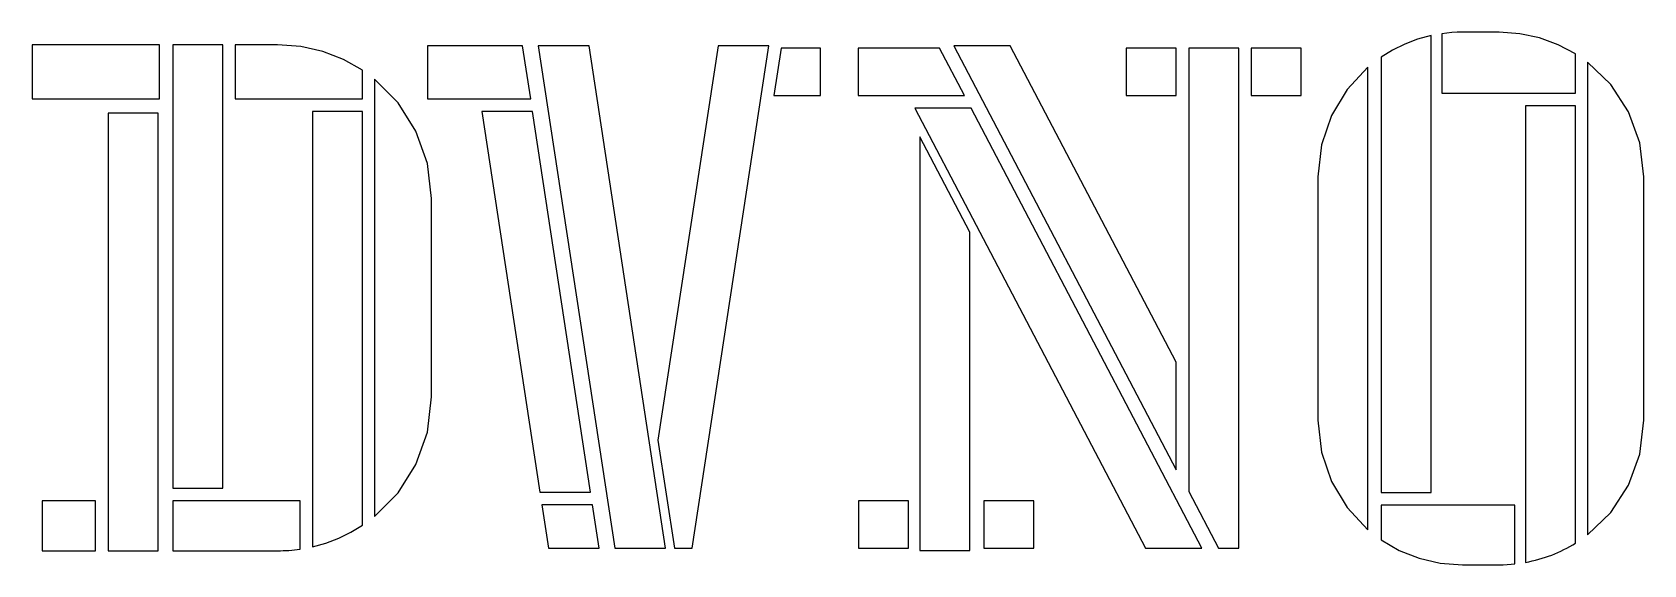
# Model space of a CAD drawing. Extents: x -69 to 66, y -21 to 24.
import ezdxf

# ---------------------------------------------------------------- set-up
doc = ezdxf.new("R2010")
doc.units = 0
for name, color, linetype in [('part-1', 7, 'CONTINUOUS'), ('part-10', 7, 'CONTINUOUS'), ('part-11', 7, 'CONTINUOUS'), ('part-12', 7, 'CONTINUOUS'), ('part-13', 7, 'CONTINUOUS'), ('part-14', 7, 'CONTINUOUS'), ('part-15', 7, 'CONTINUOUS'), ('part-16', 7, 'CONTINUOUS'), ('part-17', 7, 'CONTINUOUS'), ('part-18', 7, 'CONTINUOUS'), ('part-19', 7, 'CONTINUOUS'), ('part-2', 7, 'CONTINUOUS'), ('part-20', 7, 'CONTINUOUS'), ('part-21', 7, 'CONTINUOUS'), ('part-22', 7, 'CONTINUOUS'), ('part-23', 7, 'CONTINUOUS'), ('part-24', 7, 'CONTINUOUS'), ('part-25', 7, 'CONTINUOUS'), ('part-26', 7, 'CONTINUOUS'), ('part-27', 7, 'CONTINUOUS'), ('part-28', 7, 'CONTINUOUS'), ('part-29', 7, 'CONTINUOUS'), ('part-3', 7, 'CONTINUOUS'), ('part-4', 7, 'CONTINUOUS'), ('part-5', 7, 'CONTINUOUS'), ('part-6', 7, 'CONTINUOUS'), ('part-7', 7, 'CONTINUOUS'), ('part-8', 7, 'CONTINUOUS'), ('part-9', 7, 'CONTINUOUS')]:
    doc.layers.add(name, color=color, linetype=linetype)

msp = doc.modelspace()

# ---------------------------------------------------------------- linework, layer by layer
at = {"layer": 'part-1', "color": 7}
for p, q in [((-67.91885, -15.205234), (-67.91885, -19.391021)), ((-63.439537, -15.205234), (-67.91885, -15.205234)), ((-63.439537, -19.391021), (-63.439537, -15.205234)), ((-67.91885, -19.391021), (-63.439537, -19.391021))]:
    msp.add_line(p, q, dxfattribs=at)
at = {"layer": 'part-10', "color": 7}
for p, q in [((-31.038416, 17.457896), (-26.171529, -14.471412)), ((-26.778728, 17.457896), (-31.038416, 17.457896)), ((-21.91184, -14.471412), (-26.778728, 17.457896)), ((-26.171529, -14.471412), (-21.91184, -14.471412))]:
    msp.add_line(p, q, dxfattribs=at)
at = {"layer": 'part-11', "color": 7}
for p, q in [((-21.75061, -15.529745), (-26.010298, -15.529745)), ((-26.010298, -15.529745), (-25.45581, -19.168295)), ((-21.196122, -19.168295), (-21.75061, -15.529745)), ((-25.45581, -19.168295), (-21.196122, -19.168295))]:
    msp.add_line(p, q, dxfattribs=at)
at = {"layer": 'part-12', "color": 7}
for p, q in [((-26.305371, 22.955752), (-19.884574, -19.168295)), ((-22.045683, 22.955752), (-26.305371, 22.955752)), ((-26.305371, 22.955752), (-26.305371, 22.955752)), ((-15.624886, -19.168295), (-22.045683, 22.955752)), ((-19.884574, -19.168295), (-15.624886, -19.168295))]:
    msp.add_line(p, q, dxfattribs=at)
at = {"layer": 'part-13', "color": 7}
for p, q in [((-11.232906, 22.955752), (-16.271875, -10.101157)), ((-13.394014, -19.168295), (-6.973218, 22.955752)), ((-6.973218, 22.955752), (-11.232906, 22.955752)), ((-11.232906, 22.955752), (-11.232906, 22.955752)), ((-16.271875, -10.101157), (-14.88953, -19.168295)), ((-14.88953, -19.168295), (-13.394014, -19.168295))]:
    msp.add_line(p, q, dxfattribs=at)
at = {"layer": 'part-14', "color": 7}
for p, q in [((-5.943823, 22.767131), (-6.549471, 18.791158)), ((-2.629814, 22.767131), (-5.943823, 22.767131)), ((-2.629814, 18.791158), (-2.629814, 22.767131)), ((-6.549471, 18.791158), (-2.629814, 18.791158))]:
    msp.add_line(p, q, dxfattribs=at)
at = {"layer": 'part-15', "color": 7}
for p, q in [((0.515214, 22.767131), (0.515214, 18.791158)), ((7.352523, 22.767131), (0.515214, 22.767131)), ((0.515214, 22.767131), (0.515214, 22.767131)), ((9.438183, 18.791158), (7.352523, 22.767131)), ((0.515214, 18.791158), (9.438183, 18.791158))]:
    msp.add_line(p, q, dxfattribs=at)
at = {"layer": 'part-16', "color": 7}
for p, q in [((0.536113, -15.19231), (0.536113, -19.16828)), ((4.728622, -15.19231), (0.536113, -15.19231)), ((4.728622, -19.16828), (4.728622, -15.19231)), ((0.536113, -19.16828), (4.728622, -19.16828))]:
    msp.add_line(p, q, dxfattribs=at)
at = {"layer": 'part-17', "color": 7}
for p, q in [((5.686991, 15.329349), (5.686991, -19.368294)), ((9.8795, 7.337583), (5.686991, 15.329349)), ((9.8795, -19.368294), (9.8795, 7.337583)), ((5.686991, -19.368294), (9.8795, -19.368294))]:
    msp.add_line(p, q, dxfattribs=at)
at = {"layer": 'part-18', "color": 7}
for p, q in [((5.25911, 17.732824), (24.617102, -19.168295)), ((9.993705, 17.732824), (5.25911, 17.732824)), ((5.25911, 17.732824), (5.25911, 17.732824)), ((29.351179, -19.168295), (9.993705, 17.732824)), ((24.617102, -19.168295), (29.351179, -19.168295))]:
    msp.add_line(p, q, dxfattribs=at)
at = {"layer": 'part-19', "color": 7}
for p, q in [((11.06029, -15.19231), (11.06029, -19.16828)), ((15.252799, -15.19231), (11.06029, -15.19231)), ((15.252799, -19.16828), (15.252799, -15.19231)), ((11.06029, -19.16828), (15.252799, -19.16828))]:
    msp.add_line(p, q, dxfattribs=at)
at = {"layer": 'part-2', "color": 7}
for p, q in [((-62.382238, 17.312163), (-62.382238, -19.391021)), ((-58.190246, 17.312163), (-62.382238, 17.312163)), ((-58.190246, -19.391021), (-58.190246, 17.312163)), ((-62.382238, -19.391021), (-58.190246, -19.391021))]:
    msp.add_line(p, q, dxfattribs=at)
at = {"layer": 'part-20', "color": 7}
for p, q in [((8.533846, 22.955752), (27.179735, -12.588849)), ((13.267924, 22.955752), (8.533846, 22.955752)), ((27.179735, -3.563567), (13.267924, 22.955752)), ((27.179735, -12.588849), (27.179735, -3.563567))]:
    msp.add_line(p, q, dxfattribs=at)
at = {"layer": 'part-21', "color": 7}
for p, q in [((22.987227, 22.767131), (22.987227, 18.791158)), ((27.179735, 22.767131), (22.987227, 22.767131)), ((27.179735, 18.791158), (27.179735, 22.767131)), ((22.987227, 18.791158), (27.179735, 18.791158))]:
    msp.add_line(p, q, dxfattribs=at)
at = {"layer": 'part-22', "color": 7}
for p, q in [((28.238069, 22.767131), (28.238069, -5.391865)), ((32.430579, 22.767131), (28.238069, 22.767131)), ((32.430579, -13.38416), (32.430579, 22.767131)), ((28.238069, -5.391865), (28.238069, -14.417172)), ((32.430579, -19.168295), (32.430579, -13.38416)), ((28.238069, -14.417172), (30.730422, -19.168295)), ((30.730422, -19.168295), (32.430579, -19.168295))]:
    msp.add_line(p, q, dxfattribs=at)
at = {"layer": 'part-23', "color": 7}
for p, q in [((33.488913, 22.767131), (33.488913, 18.791158)), ((37.681421, 22.767131), (33.488913, 22.767131)), ((37.681421, 18.791158), (37.681421, 22.767131)), ((33.488913, 18.791158), (37.681421, 18.791158))]:
    msp.add_line(p, q, dxfattribs=at)
at = {"layer": 'part-24', "color": 7}
for p, q in [((43.262991, 21.166719), (41.524237, 19.314001)), ((43.262991, 11.468735), (43.262991, 21.166719)), ((41.524237, 19.314001), (40.203657, 17.1255)), ((40.203657, 17.1255), (39.364745, 14.663658)), ((39.364745, 14.663658), (39.070999, 11.991049)), ((39.070999, 11.991049), (39.070999, 6.881018)), ((43.262991, 1.770724), (43.262991, 11.468735)), ((39.070999, 6.881018), (39.070999, 1.770988)), ((39.070999, 1.770988), (39.070999, -3.339015)), ((43.262991, -7.927261), (43.262991, 1.770724)), ((39.070999, -3.339015), (39.070999, -8.449046)), ((43.262991, -17.625245), (43.262991, -7.927261)), ((39.070999, -8.449046), (39.364734, -11.121787)), ((39.364734, -11.121787), (40.203627, -13.583788)), ((40.203627, -13.583788), (41.524205, -15.772474)), ((41.524205, -15.772474), (43.262991, -17.625245))]:
    msp.add_line(p, q, dxfattribs=at)
at = {"layer": 'part-25', "color": 7}
for p, q in [((46.360161, 23.11265), (45.335377, 22.611371)), ((47.437037, 23.517648), (46.360161, 23.11265)), ((48.560344, 23.821337), (47.437037, 23.517648)), ((48.560344, 14.237679), (48.560344, 23.821337)), ((45.335377, 22.611371), (44.368352, 22.018863)), ((44.368352, 22.018863), (44.368352, 12.885816)), ((48.560344, 4.654021), (48.560344, 14.237679)), ((44.368352, 12.885816), (44.368352, 3.752797)), ((48.560344, -4.929611), (48.560344, 4.654021)), ((44.368352, 3.752797), (44.368352, -5.380249)), ((44.368352, -5.380249), (44.368352, -14.513269)), ((48.560344, -14.513269), (48.560344, -4.929611)), ((44.368352, -14.513269), (45.41635, -14.513269)), ((45.41635, -14.513269), (46.464346, -14.513269)), ((46.464346, -14.513269), (47.512345, -14.513269)), ((47.512345, -14.513269), (48.560344, -14.513269))]:
    msp.add_line(p, q, dxfattribs=at)
at = {"layer": 'part-26', "color": 7}
for p, q in [((44.368352, -15.571602), (44.368352, -16.29791)), ((47.174509, -15.571602), (44.368352, -15.571602)), ((49.980669, -15.571602), (47.174509, -15.571602)), ((52.786827, -15.571602), (49.980669, -15.571602)), ((55.592987, -15.571602), (52.786827, -15.571602)), ((55.592987, -16.80255), (55.592987, -15.571602)), ((44.368352, -16.29791), (44.368352, -17.024244)), ((44.368352, -17.024244), (44.368352, -17.750552)), ((55.592987, -18.033471), (55.592987, -16.80255)), ((44.368352, -17.750552), (44.368352, -18.47686)), ((44.368352, -18.47686), (45.896299, -19.359748)), ((55.592987, -19.264418), (55.592987, -18.033471)), ((45.896299, -19.359748), (47.555946, -20.0161)), ((47.555946, -20.0161), (49.326731, -20.425172)), ((55.592987, -20.495339), (55.592987, -19.264418)), ((49.326731, -20.425172), (51.18809, -20.566142)), ((51.18809, -20.566142), (51.962332, -20.566142)), ((51.962332, -20.566142), (52.736575, -20.566142)), ((52.736575, -20.566142), (53.510817, -20.566142)), ((53.510817, -20.566142), (54.285059, -20.566142)), ((54.285059, -20.566142), (54.615556, -20.561644)), ((54.615556, -20.561644), (54.943721, -20.547886)), ((54.943721, -20.547886), (55.269539, -20.525661)), ((55.269539, -20.525661), (55.592987, -20.495339))]:
    msp.add_line(p, q, dxfattribs=at)
at = {"layer": 'part-27', "color": 7}
for p, q in [((56.488025, 17.92351), (56.488025, -20.36408)), ((60.680533, 17.92351), (56.488025, 17.92351)), ((60.680533, -18.750756), (60.680533, 17.92351))]:
    msp.add_line(p, q, dxfattribs=at)
msp.add_open_spline([(56.488025, -20.36408), (58.004259, -20.08759), (59.4201, -19.532653), (60.680533, -18.750756)], degree=3, dxfattribs=at)
at = {"layer": 'part-28', "color": 7}
for p, q in [((49.882453, 24.036813), (49.455895, 23.983473)), ((49.455895, 23.983473), (49.455895, 22.733026)), ((50.313409, 24.075866), (49.882453, 24.036813)), ((50.748657, 24.099943), (50.313409, 24.075866)), ((51.18809, 24.108145), (50.748657, 24.099943)), ((51.962332, 24.108013), (51.18809, 24.108145)), ((52.736575, 24.108013), (51.962332, 24.108013)), ((53.510817, 24.108013), (52.736575, 24.108013)), ((54.285059, 24.108013), (53.510817, 24.108013)), ((56.015678, 23.98604), (54.285059, 24.108013)), ((57.669276, 23.631445), (56.015678, 23.98604)), ((59.229632, 23.061136), (57.669276, 23.631445)), ((60.680533, 22.292098), (59.229632, 23.061136)), ((49.455895, 22.733026), (49.455895, 21.482579)), ((60.680533, 21.464508), (60.680533, 22.292098)), ((49.455895, 21.482579), (49.455895, 20.232158)), ((60.680533, 20.636891), (60.680533, 21.464508)), ((60.680533, 19.809301), (60.680533, 20.636891)), ((49.455895, 20.232158), (49.455895, 18.981711)), ((49.455895, 18.981711), (52.262055, 18.981711)), ((52.262055, 18.981711), (55.068215, 18.981711)), ((55.068215, 18.981711), (57.874373, 18.981711)), ((57.874373, 18.981711), (60.680533, 18.981711)), ((60.680533, 18.981711), (60.680533, 19.809301))]:
    msp.add_line(p, q, dxfattribs=at)
at = {"layer": 'part-29', "color": 7}
for p, q in [((61.680989, 21.599233), (61.680989, 11.685111)), ((63.631076, 19.716564), (61.680989, 21.599233)), ((65.119262, 17.436835), (63.631076, 19.716564)), ((66.068601, 14.836298), (65.119262, 17.436835)), ((66.402148, 11.991049), (66.068601, 14.836298)), ((61.680989, 11.685111), (61.680989, 1.770988)), ((66.402148, 6.881018), (66.402148, 11.991049)), ((66.402148, 1.770988), (66.402148, 6.881018)), ((61.680989, 1.770988), (61.680989, -8.143134)), ((66.402148, -3.339015), (66.402148, 1.770988)), ((66.402148, -8.449046), (66.402148, -3.339015)), ((61.680989, -8.143134), (61.680989, -18.057257)), ((66.068601, -11.294295), (66.402148, -8.449046)), ((65.119262, -13.894858), (66.068601, -11.294295)), ((63.631076, -16.174588), (65.119262, -13.894858)), ((61.680989, -18.057257), (63.631076, -16.174588))]:
    msp.add_line(p, q, dxfattribs=at)
at = {"layer": 'part-3', "color": 7}
for p, q in [((-68.742572, 23.053939), (-68.742572, 18.516229)), ((-58.06002, 23.053939), (-68.742572, 23.053939)), ((-68.742572, 23.053939), (-68.742572, 23.053939)), ((-58.06002, 18.516229), (-58.06002, 23.053939)), ((-68.742572, 18.516229), (-58.06002, 18.516229))]:
    msp.add_line(p, q, dxfattribs=at)
at = {"layer": 'part-4', "color": 7}
for p, q in [((-56.962931, 23.053939), (-56.962931, -14.1469)), ((-52.770423, 23.053939), (-56.962931, 23.053939)), ((-56.962931, 23.053939), (-56.962931, 23.053939)), ((-52.770423, -14.1469), (-52.770423, 23.053939)), ((-56.962931, -14.1469), (-52.770423, -14.1469))]:
    msp.add_line(p, q, dxfattribs=at)
at = {"layer": 'part-5', "color": 7}
for p, q in [((-56.962931, -15.205234), (-56.962931, -19.391021)), ((-46.279863, -15.205234), (-56.962931, -15.205234)), ((-56.962931, -15.205234), (-56.962931, -15.205234)), ((-46.279863, -19.253041), (-46.279863, -15.205234)), ((-56.962931, -19.391021), (-48.167602, -19.391021))]:
    msp.add_line(p, q, dxfattribs=at)
msp.add_open_spline([(-48.167602, -19.391021), (-47.525961, -19.391021), (-46.895887, -19.342656), (-46.279863, -19.253041)], degree=3, dxfattribs=at)
at = {"layer": 'part-6', "color": 7}
for p, q in [((-51.721908, 23.053939), (-51.721908, 21.919512)), ((-50.833332, 23.053939), (-51.721908, 23.053939)), ((-49.944755, 23.053939), (-50.833332, 23.053939)), ((-49.056178, 23.053939), (-49.944755, 23.053939)), ((-48.167602, 23.053939), (-49.056178, 23.053939)), ((-46.227007, 22.909926), (-48.167602, 23.053939)), ((-51.721908, 21.919512), (-51.721908, 20.785084)), ((-44.378512, 22.491858), (-46.227007, 22.909926)), ((-42.642501, 21.82061), (-44.378512, 22.491858)), ((-41.039356, 20.917111), (-42.642501, 21.82061)), ((-51.721908, 20.785084), (-51.721908, 19.650657)), ((-41.039356, 20.316877), (-41.039356, 20.917111)), ((-41.039356, 19.71667), (-41.039356, 20.316877)), ((-51.721908, 19.650657), (-51.721908, 18.516229)), ((-41.039356, 19.116436), (-41.039356, 19.71667)), ((-41.039356, 18.516229), (-41.039356, 19.116436)), ((-51.721908, 18.516229), (-49.05127, 18.516229)), ((-49.05127, 18.516229), (-46.380632, 18.516229)), ((-46.380632, 18.516229), (-43.709994, 18.516229)), ((-43.709994, 18.516229), (-41.039356, 18.516229))]:
    msp.add_line(p, q, dxfattribs=at)
at = {"layer": 'part-7', "color": 7}
for p, q in [((-45.231346, 17.457896), (-45.231346, 8.330036)), ((-44.183347, 17.457896), (-45.231346, 17.457896)), ((-43.135351, 17.457896), (-44.183347, 17.457896)), ((-42.087355, 17.457896), (-43.135351, 17.457896)), ((-41.039356, 17.457896), (-42.087355, 17.457896)), ((-41.039356, 8.779986), (-41.039356, 17.457896)), ((-45.231346, 8.330036), (-45.231346, -0.797851)), ((-41.039356, 0.102102), (-41.039356, 8.779986)), ((-41.039356, -8.575781), (-41.039356, 0.102102)), ((-45.231346, -0.797851), (-45.231346, -9.925712)), ((-41.039356, -17.253691), (-41.039356, -8.575781)), ((-45.231346, -9.925712), (-45.231346, -19.053572)), ((-42.011674, -17.836938), (-41.039356, -17.253691)), ((-45.231346, -19.053572), (-44.112582, -18.741337)), ((-44.112582, -18.741337), (-43.03772, -18.334329)), ((-43.03772, -18.334329), (-42.011674, -17.836938))]:
    msp.add_line(p, q, dxfattribs=at)
at = {"layer": 'part-8', "color": 7}
for p, q in [((-40.038382, 20.182284), (-40.038382, 11.006878)), ((-38.063775, 18.189945), (-40.038382, 20.182284)), ((-36.560214, 15.804594), (-38.063775, 18.189945)), ((-35.602912, 13.100896), (-36.560214, 15.804594)), ((-35.267098, 10.153438), (-35.602912, 13.100896)), ((-40.038382, 11.006878), (-40.038382, 1.831446)), ((-35.267098, 5.992442), (-35.267098, 10.153438)), ((-35.267098, 1.831446), (-35.267098, 5.992442)), ((-40.038382, 1.831446), (-40.038382, -7.34396)), ((-35.267098, -2.329524), (-35.267098, 1.831446)), ((-35.267098, -6.49052), (-35.267098, -2.329524)), ((-35.602912, -9.437979), (-35.267098, -6.49052)), ((-40.038382, -7.34396), (-40.038382, -16.519366)), ((-36.560214, -12.141703), (-35.602912, -9.437979)), ((-38.063775, -14.527027), (-36.560214, -12.141703)), ((-40.038382, -16.519366), (-38.063775, -14.527027))]:
    msp.add_line(p, q, dxfattribs=at)
at = {"layer": 'part-9', "color": 7}
for p, q in [((-35.606095, 22.955752), (-35.606095, 18.516229)), ((-27.61692, 22.955752), (-35.606095, 22.955752)), ((-26.939957, 18.516229), (-27.61692, 22.955752)), ((-35.606095, 18.516229), (-26.939957, 18.516229))]:
    msp.add_line(p, q, dxfattribs=at)

doc.saveas('drawing.dxf')
